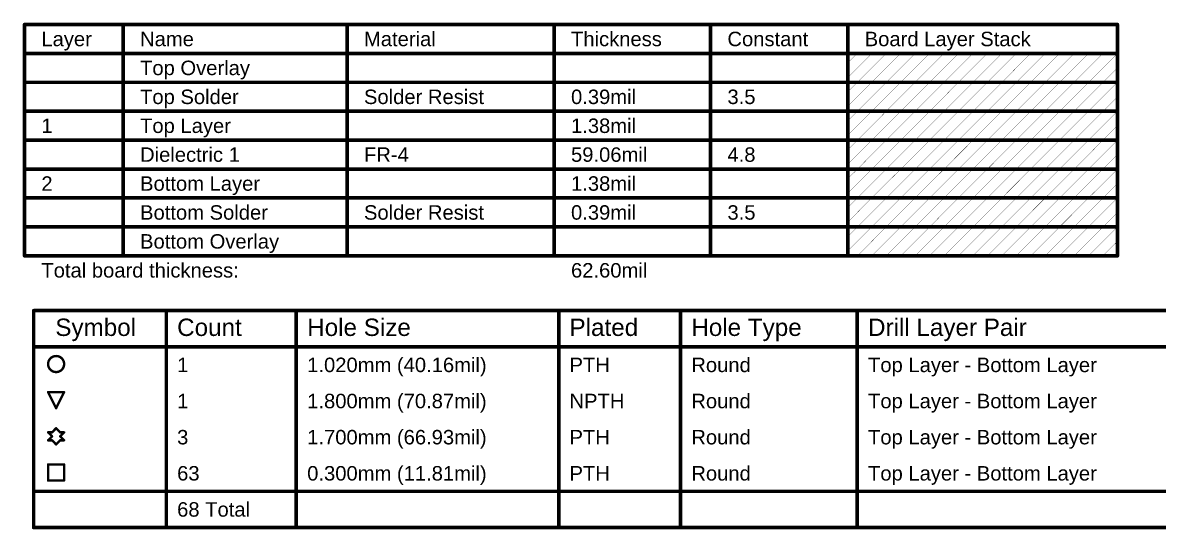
# Model space of a CAD drawing. Header units: inches. Extents: x 0 to 412, y -3 to 50.
# Drawn here: x 88.1 to 207.8, y -3.5 to 49.9 of the extents above; entities that cross this region are included whole.
import ezdxf

# ---------------------------------------------------------------- set-up
doc = ezdxf.new("R2010")
doc.units = ezdxf.units.IN
doc.layers.add('Drill Drawing', color=1, linetype='Continuous')
doc.layers.add('Fabrication_Layer', color=56, linetype='Continuous')
doc.styles.add('Arial', font='', dxfattribs={"height": 0.2})
doc.styles.get('Arial').set_extended_font_data('Arial')

msp = doc.modelspace()

# ---------------------------------------------------------------- linework, layer by layer
at = {"layer": 'Drill Drawing'}
for points, const_width in [([(89.22, 19.57), (411.66, 19.57)], 0.381), ([(89.22, -3.29), (89.22, 19.57)], 0.381), ([(103.21, -3.29), (103.21, 19.57)], 0.381), ([(116.92, -3.29), (116.92, 19.57)], 0.381), ([(144.6, -3.29), (144.6, 19.57)], 0.381), ([(157.45, -3.29), (157.45, 19.57)], 0.381), ([(176.09, -3.29), (176.09, 19.57)], 0.381), ([(89.22, 15.76), (411.66, 15.76)], 0.381), ([(90.74, 10.98), (92.43, 10.98)], 0.254), ([(90.74, 10.98), (91.58, 9.28)], 0.254), ([(91.58, 9.28), (92.43, 10.98)], 0.254), ([(91.16, 6.74), (91.58, 7.17)], 0.254), ([(91.58, 7.17), (92.01, 6.74)], 0.254), ([(90.74, 6.74), (91.16, 6.32)], 0.254), ([(90.74, 6.74), (91.16, 6.74)], 0.254), ([(90.74, 5.9), (91.16, 6.32)], 0.254), ([(90.74, 5.9), (91.16, 5.9)], 0.254), ([(91.16, 5.9), (91.58, 5.47)], 0.254), ([(91.58, 5.47), (92.01, 5.9)], 0.254), ([(92.01, 6.74), (92.43, 6.74)], 0.254), ([(92.01, 6.32), (92.43, 6.74)], 0.254), ([(92.01, 6.32), (92.43, 5.9)], 0.254), ([(92.01, 5.9), (92.43, 5.9)], 0.254), ([(90.74, 3.36), (92.43, 3.36)], 0.254), ([(90.74, 1.66), (90.74, 3.36)], 0.254), ([(92.43, 1.66), (92.43, 3.36)], 0.254), ([(90.74, 1.66), (92.43, 1.66)], 0.254), ([(89.22, 0.52), (411.66, 0.52)], 0.381), ([(89.22, -3.29), (411.66, -3.29)], 0.381)]:
    msp.add_lwpolyline(points, dxfattribs=dict(at, const_width=const_width))
for points, const_width in [([(89.12, 19.57, 1), (89.31, 19.57, 1)], 0.191), ([(89.12, 19.57, 1), (89.31, 19.57, 1)], 0.191), ([(103.11, 19.57, 1), (103.3, 19.57, 1)], 0.191), ([(116.83, 19.57, 1), (117.02, 19.57, 1)], 0.191), ([(144.5, 19.57, 1), (144.7, 19.57, 1)], 0.191), ([(157.35, 19.57, 1), (157.54, 19.57, 1)], 0.191), ([(175.99, 19.57, 1), (176.18, 19.57, 1)], 0.191), ([(89.12, 15.76, 1), (89.31, 15.76, 1)], 0.191), ([(92.43, 13.94, 1), (90.74, 13.94, 1)], 0.254), ([(90.67, 13.94, 1), (90.8, 13.94, 1)], 0.127), ([(92.37, 13.94, 1), (92.49, 13.94, 1)], 0.127), ([(90.67, 10.98, 1), (90.8, 10.98, 1)], 0.127), ([(90.67, 10.98, 1), (90.8, 10.98, 1)], 0.127), ([(92.37, 10.98, 1), (92.49, 10.98, 1)], 0.127), ([(92.37, 10.98, 1), (92.49, 10.98, 1)], 0.127), ([(91.52, 9.28, 1), (91.65, 9.28, 1)], 0.127), ([(91.52, 9.28, 1), (91.65, 9.28, 1)], 0.127), ([(91.52, 7.17, 1), (91.65, 7.17, 1)], 0.127), ([(91.52, 7.17, 1), (91.65, 7.17, 1)], 0.127), ([(90.67, 6.74, 1), (90.8, 6.74, 1)], 0.127), ([(90.67, 6.74, 1), (90.8, 6.74, 1)], 0.127), ([(90.67, 5.9, 1), (90.8, 5.9, 1)], 0.127), ([(90.67, 5.9, 1), (90.8, 5.9, 1)], 0.127), ([(91.1, 6.74, 1), (91.22, 6.74, 1)], 0.127), ([(91.1, 6.74, 1), (91.22, 6.74, 1)], 0.127), ([(91.1, 6.32, 1), (91.22, 6.32, 1)], 0.127), ([(91.1, 6.32, 1), (91.22, 6.32, 1)], 0.127), ([(91.1, 5.9, 1), (91.22, 5.9, 1)], 0.127), ([(91.1, 5.9, 1), (91.22, 5.9, 1)], 0.127), ([(91.94, 6.74, 1), (92.07, 6.74, 1)], 0.127), ([(91.94, 6.74, 1), (92.07, 6.74, 1)], 0.127), ([(91.94, 6.32, 1), (92.07, 6.32, 1)], 0.127), ([(91.94, 6.32, 1), (92.07, 6.32, 1)], 0.127), ([(91.94, 5.9, 1), (92.07, 5.9, 1)], 0.127), ([(91.94, 5.9, 1), (92.07, 5.9, 1)], 0.127), ([(92.37, 6.74, 1), (92.49, 6.74, 1)], 0.127), ([(92.37, 6.74, 1), (92.49, 6.74, 1)], 0.127), ([(92.37, 5.9, 1), (92.49, 5.9, 1)], 0.127), ([(92.37, 5.9, 1), (92.49, 5.9, 1)], 0.127), ([(91.52, 5.47, 1), (91.65, 5.47, 1)], 0.127), ([(91.52, 5.47, 1), (91.65, 5.47, 1)], 0.127), ([(90.67, 3.36, 1), (90.8, 3.36, 1)], 0.127), ([(90.67, 3.36, 1), (90.8, 3.36, 1)], 0.127), ([(92.37, 3.36, 1), (92.49, 3.36, 1)], 0.127), ([(92.37, 3.36, 1), (92.49, 3.36, 1)], 0.127), ([(90.67, 1.66, 1), (90.8, 1.66, 1)], 0.127), ([(90.67, 1.66, 1), (90.8, 1.66, 1)], 0.127), ([(92.37, 1.66, 1), (92.49, 1.66, 1)], 0.127), ([(92.37, 1.66, 1), (92.49, 1.66, 1)], 0.127), ([(89.12, 0.52, 1), (89.31, 0.52, 1)], 0.191), ([(89.12, -3.29, 1), (89.31, -3.29, 1)], 0.191), ([(89.12, -3.29, 1), (89.31, -3.29, 1)], 0.191), ([(103.11, -3.29, 1), (103.3, -3.29, 1)], 0.191), ([(116.83, -3.29, 1), (117.02, -3.29, 1)], 0.191), ([(144.5, -3.29, 1), (144.7, -3.29, 1)], 0.191), ([(157.35, -3.29, 1), (157.54, -3.29, 1)], 0.191), ([(175.99, -3.29, 1), (176.18, -3.29, 1)], 0.191)]:
    msp.add_lwpolyline(points, format="xyb", close=True, dxfattribs=dict(at, const_width=const_width))
at = {"layer": 'Fabrication_Layer'}
for points, const_width in [([(88.25, 49.73), (203.54, 49.73)], 0.381), ([(88.25, 25.35), (88.25, 49.73)], 0.381), ([(98.66, 25.35), (98.66, 49.73)], 0.381), ([(122.28, 25.35), (122.28, 49.73)], 0.381), ([(144.12, 25.35), (144.12, 49.73)], 0.381), ([(160.62, 25.35), (160.62, 49.73)], 0.381), ([(175.1, 25.35), (175.1, 49.73)], 0.381), ([(203.54, 25.35), (203.54, 49.73)], 0.381), ([(88.25, 46.69), (203.54, 46.69)], 0.381), ([(175.1, 44.15), (177.63, 46.69)], 0.0254), ([(175.1, 45.68), (176.11, 46.69)], 0.0254), ([(176.11, 43.64), (179.15, 46.69)], 0.0254), ([(177.63, 43.64), (180.68, 46.69)], 0.0254), ([(179.15, 43.64), (182.2, 46.69)], 0.0254), ([(180.68, 43.64), (183.73, 46.69)], 0.0254), ([(182.2, 43.64), (185.25, 46.69)], 0.0254), ([(183.73, 43.64), (186.77, 46.69)], 0.0254), ([(185.25, 43.64), (188.3, 46.69)], 0.0254), ([(186.77, 43.64), (189.82, 46.69)], 0.0254), ([(188.3, 43.64), (191.35, 46.69)], 0.0254), ([(189.82, 43.64), (192.87, 46.69)], 0.0254), ([(191.35, 43.64), (194.39, 46.69)], 0.0254), ([(192.87, 43.64), (195.92, 46.69)], 0.0254), ([(194.39, 43.64), (197.44, 46.69)], 0.0254), ([(195.92, 43.64), (198.97, 46.69)], 0.0254), ([(197.44, 43.64), (200.49, 46.69)], 0.0254), ([(198.97, 43.64), (202.01, 46.69)], 0.0254), ([(200.49, 43.64), (203.54, 46.69)], 0.0254), ([(202.01, 43.64), (203.54, 45.16)], 0.0254), ([(88.25, 43.64), (98.66, 43.64)], 0.381), ([(98.66, 43.64), (122.28, 43.64)], 0.381), ([(122.28, 43.64), (144.12, 43.64)], 0.381), ([(144.12, 43.64), (160.62, 43.64)], 0.381), ([(160.62, 43.64), (175.1, 43.64)], 0.381), ([(175.1, 43.64), (203.54, 43.64)], 0.381), ([(175.1, 41.11), (177.63, 43.64)], 0.0254), ([(175.1, 42.63), (176.11, 43.64)], 0.0254), ([(176.11, 40.59), (179.15, 43.64)], 0.0254), ([(177.63, 40.59), (180.68, 43.64)], 0.0254), ([(179.15, 40.59), (182.2, 43.64)], 0.0254), ([(180.68, 40.59), (183.73, 43.64)], 0.0254), ([(182.2, 40.59), (185.25, 43.64)], 0.0254), ([(183.73, 40.59), (186.77, 43.64)], 0.0254), ([(185.25, 40.59), (188.3, 43.64)], 0.0254), ([(186.77, 40.59), (189.82, 43.64)], 0.0254), ([(188.3, 40.59), (191.35, 43.64)], 0.0254), ([(189.82, 40.59), (192.87, 43.64)], 0.0254), ([(191.35, 40.59), (194.39, 43.64)], 0.0254), ([(192.87, 40.59), (195.92, 43.64)], 0.0254), ([(194.39, 40.59), (197.44, 43.64)], 0.0254), ([(195.92, 40.59), (198.97, 43.64)], 0.0254), ([(197.44, 40.59), (200.49, 43.64)], 0.0254), ([(198.97, 40.59), (202.01, 43.64)], 0.0254), ([(200.49, 40.59), (203.54, 43.64)], 0.0254), ([(202.01, 40.59), (203.54, 42.11)], 0.0254), ([(88.25, 40.59), (98.66, 40.59)], 0.381), ([(98.66, 40.59), (122.28, 40.59)], 0.381), ([(122.28, 40.59), (144.12, 40.59)], 0.381), ([(144.12, 40.59), (160.62, 40.59)], 0.381), ([(160.62, 40.59), (175.1, 40.59)], 0.381), ([(175.1, 40.59), (203.54, 40.59)], 0.381), ([(175.1, 38.06), (177.63, 40.59)], 0.0254), ([(175.1, 39.58), (176.11, 40.59)], 0.0254), ([(176.11, 37.54), (179.15, 40.59)], 0.0254), ([(177.63, 37.54), (180.68, 40.59)], 0.0254), ([(179.15, 37.54), (182.2, 40.59)], 0.0254), ([(180.68, 37.54), (183.73, 40.59)], 0.0254), ([(182.2, 37.54), (185.25, 40.59)], 0.0254), ([(183.73, 37.54), (186.77, 40.59)], 0.0254), ([(185.25, 37.54), (188.3, 40.59)], 0.0254), ([(186.77, 37.54), (189.82, 40.59)], 0.0254), ([(188.3, 37.54), (191.35, 40.59)], 0.0254), ([(189.82, 37.54), (192.87, 40.59)], 0.0254), ([(191.35, 37.54), (194.39, 40.59)], 0.0254), ([(192.87, 37.54), (195.92, 40.59)], 0.0254), ([(194.39, 37.54), (197.44, 40.59)], 0.0254), ([(195.92, 37.54), (198.97, 40.59)], 0.0254), ([(197.44, 37.54), (200.49, 40.59)], 0.0254), ([(198.97, 37.54), (202.01, 40.59)], 0.0254), ([(200.49, 37.54), (203.54, 40.59)], 0.0254), ([(202.01, 37.54), (203.54, 39.07)], 0.0254), ([(88.25, 37.54), (98.66, 37.54)], 0.381), ([(98.66, 37.54), (122.28, 37.54)], 0.381), ([(122.28, 37.54), (144.12, 37.54)], 0.381), ([(144.12, 37.54), (160.62, 37.54)], 0.381), ([(160.62, 37.54), (175.1, 37.54)], 0.381), ([(175.1, 37.54), (203.54, 37.54)], 0.381), ([(175.1, 35.01), (177.63, 37.54)], 0.0254), ([(175.1, 36.53), (176.11, 37.54)], 0.0254), ([(176.11, 34.49), (179.15, 37.54)], 0.0254), ([(177.63, 34.49), (180.68, 37.54)], 0.0254), ([(179.15, 34.49), (182.2, 37.54)], 0.0254), ([(180.68, 34.49), (183.73, 37.54)], 0.0254), ([(182.2, 34.49), (185.25, 37.54)], 0.0254), ([(183.73, 34.49), (186.77, 37.54)], 0.0254), ([(185.25, 34.49), (188.3, 37.54)], 0.0254), ([(186.77, 34.49), (189.82, 37.54)], 0.0254), ([(188.3, 34.49), (191.35, 37.54)], 0.0254), ([(189.82, 34.49), (192.87, 37.54)], 0.0254), ([(191.35, 34.49), (194.39, 37.54)], 0.0254), ([(192.87, 34.49), (195.92, 37.54)], 0.0254), ([(194.39, 34.49), (197.44, 37.54)], 0.0254), ([(195.92, 34.49), (198.97, 37.54)], 0.0254), ([(197.44, 34.49), (200.49, 37.54)], 0.0254), ([(198.97, 34.49), (202.01, 37.54)], 0.0254), ([(200.49, 34.49), (203.54, 37.54)], 0.0254), ([(202.01, 34.49), (203.54, 36.02)], 0.0254), ([(88.25, 34.49), (98.66, 34.49)], 0.381), ([(98.66, 34.49), (122.28, 34.49)], 0.381), ([(122.28, 34.49), (144.12, 34.49)], 0.381), ([(144.12, 34.49), (160.62, 34.49)], 0.381), ([(160.62, 34.49), (175.1, 34.49)], 0.381), ([(175.1, 34.49), (203.54, 34.49)], 0.381), ([(175.1, 31.96), (177.63, 34.49)], 0.0254), ([(175.1, 33.49), (176.11, 34.49)], 0.0254), ([(176.11, 31.45), (179.15, 34.49)], 0.0254), ([(177.63, 31.45), (180.68, 34.49)], 0.0254), ([(179.15, 31.45), (182.2, 34.49)], 0.0254), ([(180.68, 31.45), (183.73, 34.49)], 0.0254), ([(182.2, 31.45), (185.25, 34.49)], 0.0254), ([(183.73, 31.45), (186.77, 34.49)], 0.0254), ([(185.25, 31.45), (188.3, 34.49)], 0.0254), ([(186.77, 31.45), (189.82, 34.49)], 0.0254), ([(188.3, 31.45), (191.35, 34.49)], 0.0254), ([(189.82, 31.45), (192.87, 34.49)], 0.0254), ([(191.35, 31.45), (194.39, 34.49)], 0.0254), ([(192.87, 31.45), (195.92, 34.49)], 0.0254), ([(194.39, 31.45), (197.44, 34.49)], 0.0254), ([(195.92, 31.45), (198.97, 34.49)], 0.0254), ([(197.44, 31.45), (200.49, 34.49)], 0.0254), ([(198.97, 31.45), (202.01, 34.49)], 0.0254), ([(200.49, 31.45), (203.54, 34.49)], 0.0254), ([(202.01, 31.45), (203.54, 32.97)], 0.0254), ([(88.25, 31.45), (98.66, 31.45)], 0.381), ([(98.66, 31.45), (122.28, 31.45)], 0.381), ([(122.28, 31.45), (144.12, 31.45)], 0.381), ([(144.12, 31.45), (160.62, 31.45)], 0.381), ([(160.62, 31.45), (175.1, 31.45)], 0.381), ([(175.1, 31.45), (203.54, 31.45)], 0.381), ([(175.1, 28.91), (177.63, 31.45)], 0.0254), ([(175.1, 30.44), (176.11, 31.45)], 0.0254), ([(176.11, 28.4), (179.15, 31.45)], 0.0254), ([(177.63, 28.4), (180.68, 31.45)], 0.0254), ([(179.15, 28.4), (182.2, 31.45)], 0.0254), ([(180.68, 28.4), (183.73, 31.45)], 0.0254), ([(182.2, 28.4), (185.25, 31.45)], 0.0254), ([(183.73, 28.4), (186.77, 31.45)], 0.0254), ([(185.25, 28.4), (188.3, 31.45)], 0.0254), ([(186.77, 28.4), (189.82, 31.45)], 0.0254), ([(188.3, 28.4), (191.35, 31.45)], 0.0254), ([(189.82, 28.4), (192.87, 31.45)], 0.0254), ([(191.35, 28.4), (194.39, 31.45)], 0.0254), ([(192.87, 28.4), (195.92, 31.45)], 0.0254), ([(194.39, 28.4), (197.44, 31.45)], 0.0254), ([(195.92, 28.4), (198.97, 31.45)], 0.0254), ([(197.44, 28.4), (200.49, 31.45)], 0.0254), ([(198.97, 28.4), (202.01, 31.45)], 0.0254), ([(200.49, 28.4), (203.54, 31.45)], 0.0254), ([(202.01, 28.4), (203.54, 29.92)], 0.0254), ([(88.25, 28.4), (98.66, 28.4)], 0.381), ([(98.66, 28.4), (122.28, 28.4)], 0.381), ([(122.28, 28.4), (144.12, 28.4)], 0.381), ([(144.12, 28.4), (160.62, 28.4)], 0.381), ([(160.62, 28.4), (175.1, 28.4)], 0.381), ([(175.1, 28.4), (203.54, 28.4)], 0.381), ([(175.1, 25.87), (177.63, 28.4)], 0.0254), ([(175.1, 27.39), (176.11, 28.4)], 0.0254), ([(176.11, 25.35), (179.15, 28.4)], 0.0254), ([(177.63, 25.35), (180.68, 28.4)], 0.0254), ([(179.15, 25.35), (182.2, 28.4)], 0.0254), ([(180.68, 25.35), (183.73, 28.4)], 0.0254), ([(182.2, 25.35), (185.25, 28.4)], 0.0254), ([(183.73, 25.35), (186.77, 28.4)], 0.0254), ([(185.25, 25.35), (188.3, 28.4)], 0.0254), ([(186.77, 25.35), (189.82, 28.4)], 0.0254), ([(188.3, 25.35), (191.35, 28.4)], 0.0254), ([(189.82, 25.35), (192.87, 28.4)], 0.0254), ([(191.35, 25.35), (194.39, 28.4)], 0.0254), ([(192.87, 25.35), (195.92, 28.4)], 0.0254), ([(194.39, 25.35), (197.44, 28.4)], 0.0254), ([(195.92, 25.35), (198.97, 28.4)], 0.0254), ([(197.44, 25.35), (200.49, 28.4)], 0.0254), ([(198.97, 25.35), (202.01, 28.4)], 0.0254), ([(200.49, 25.35), (203.54, 28.4)], 0.0254), ([(202.01, 25.35), (203.54, 26.87)], 0.0254), ([(88.25, 25.35), (98.66, 25.35)], 0.381), ([(98.66, 25.35), (122.28, 25.35)], 0.381), ([(122.28, 25.35), (144.12, 25.35)], 0.381), ([(144.12, 25.35), (160.62, 25.35)], 0.381), ([(160.62, 25.35), (175.1, 25.35)], 0.381), ([(175.1, 25.35), (203.54, 25.35)], 0.381)]:
    msp.add_lwpolyline(points, dxfattribs=dict(at, const_width=const_width))
for points, const_width in [([(88.16, 49.73, 1), (88.35, 49.73, 1)], 0.191), ([(88.16, 49.73, 1), (88.35, 49.73, 1)], 0.191), ([(98.57, 49.73, 1), (98.76, 49.73, 1)], 0.191), ([(122.18, 49.73, 1), (122.37, 49.73, 1)], 0.191), ([(144.02, 49.73, 1), (144.21, 49.73, 1)], 0.191), ([(160.53, 49.73, 1), (160.72, 49.73, 1)], 0.191), ([(175, 49.73, 1), (175.19, 49.73, 1)], 0.191), ([(203.44, 49.73, 1), (203.63, 49.73, 1)], 0.191), ([(203.44, 49.73, 1), (203.63, 49.73, 1)], 0.191), ([(88.16, 46.69, 1), (88.35, 46.69, 1)], 0.191), ([(203.44, 46.69, 1), (203.63, 46.69, 1)], 0.191), ([(175.09, 45.68, 1), (175.1, 45.68, 1)], 0.0127), ([(176.1, 46.69, 1), (176.11, 46.69, 1)], 0.0127), ([(177.62, 46.69, 1), (177.64, 46.69, 1)], 0.0127), ([(179.15, 46.69, 1), (179.16, 46.69, 1)], 0.0127), ([(180.67, 46.69, 1), (180.68, 46.69, 1)], 0.0127), ([(182.2, 46.69, 1), (182.21, 46.69, 1)], 0.0127), ([(183.72, 46.69, 1), (183.73, 46.69, 1)], 0.0127), ([(185.24, 46.69, 1), (185.26, 46.69, 1)], 0.0127), ([(186.77, 46.69, 1), (186.78, 46.69, 1)], 0.0127), ([(188.29, 46.69, 1), (188.3, 46.69, 1)], 0.0127), ([(189.82, 46.69, 1), (189.83, 46.69, 1)], 0.0127), ([(191.34, 46.69, 1), (191.35, 46.69, 1)], 0.0127), ([(192.86, 46.69, 1), (192.88, 46.69, 1)], 0.0127), ([(194.39, 46.69, 1), (194.4, 46.69, 1)], 0.0127), ([(195.91, 46.69, 1), (195.92, 46.69, 1)], 0.0127), ([(197.44, 46.69, 1), (197.45, 46.69, 1)], 0.0127), ([(198.96, 46.69, 1), (198.97, 46.69, 1)], 0.0127), ([(200.48, 46.69, 1), (200.5, 46.69, 1)], 0.0127), ([(202.01, 46.69, 1), (202.02, 46.69, 1)], 0.0127), ([(203.53, 46.69, 1), (203.54, 46.69, 1)], 0.0127), ([(203.53, 45.16, 1), (203.54, 45.16, 1)], 0.0127), ([(88.16, 43.64, 1), (88.35, 43.64, 1)], 0.191), ([(98.57, 43.64, 1), (98.76, 43.64, 1)], 0.191), ([(98.57, 43.64, 1), (98.76, 43.64, 1)], 0.191), ([(122.18, 43.64, 1), (122.37, 43.64, 1)], 0.191), ([(122.18, 43.64, 1), (122.37, 43.64, 1)], 0.191), ([(144.02, 43.64, 1), (144.21, 43.64, 1)], 0.191), ([(144.02, 43.64, 1), (144.21, 43.64, 1)], 0.191), ([(160.53, 43.64, 1), (160.72, 43.64, 1)], 0.191), ([(160.53, 43.64, 1), (160.72, 43.64, 1)], 0.191), ([(175, 43.64, 1), (175.19, 43.64, 1)], 0.191), ([(175, 43.64, 1), (175.19, 43.64, 1)], 0.191), ([(175.09, 44.15, 1), (175.1, 44.15, 1)], 0.0127), ([(176.1, 43.64, 1), (176.11, 43.64, 1)], 0.0127), ([(176.1, 43.64, 1), (176.11, 43.64, 1)], 0.0127), ([(177.62, 43.64, 1), (177.64, 43.64, 1)], 0.0127), ([(177.62, 43.64, 1), (177.64, 43.64, 1)], 0.0127), ([(179.15, 43.64, 1), (179.16, 43.64, 1)], 0.0127), ([(179.15, 43.64, 1), (179.16, 43.64, 1)], 0.0127), ([(180.67, 43.64, 1), (180.68, 43.64, 1)], 0.0127), ([(180.67, 43.64, 1), (180.68, 43.64, 1)], 0.0127), ([(182.2, 43.64, 1), (182.21, 43.64, 1)], 0.0127), ([(182.2, 43.64, 1), (182.21, 43.64, 1)], 0.0127), ([(183.72, 43.64, 1), (183.73, 43.64, 1)], 0.0127), ([(183.72, 43.64, 1), (183.73, 43.64, 1)], 0.0127), ([(185.24, 43.64, 1), (185.26, 43.64, 1)], 0.0127), ([(185.24, 43.64, 1), (185.26, 43.64, 1)], 0.0127), ([(186.77, 43.64, 1), (186.78, 43.64, 1)], 0.0127), ([(186.77, 43.64, 1), (186.78, 43.64, 1)], 0.0127), ([(188.29, 43.64, 1), (188.3, 43.64, 1)], 0.0127), ([(188.29, 43.64, 1), (188.3, 43.64, 1)], 0.0127), ([(189.82, 43.64, 1), (189.83, 43.64, 1)], 0.0127), ([(189.82, 43.64, 1), (189.83, 43.64, 1)], 0.0127), ([(191.34, 43.64, 1), (191.35, 43.64, 1)], 0.0127), ([(191.34, 43.64, 1), (191.35, 43.64, 1)], 0.0127), ([(192.86, 43.64, 1), (192.88, 43.64, 1)], 0.0127), ([(192.86, 43.64, 1), (192.88, 43.64, 1)], 0.0127), ([(194.39, 43.64, 1), (194.4, 43.64, 1)], 0.0127), ([(194.39, 43.64, 1), (194.4, 43.64, 1)], 0.0127), ([(195.91, 43.64, 1), (195.92, 43.64, 1)], 0.0127), ([(195.91, 43.64, 1), (195.92, 43.64, 1)], 0.0127), ([(197.44, 43.64, 1), (197.45, 43.64, 1)], 0.0127), ([(197.44, 43.64, 1), (197.45, 43.64, 1)], 0.0127), ([(198.96, 43.64, 1), (198.97, 43.64, 1)], 0.0127), ([(198.96, 43.64, 1), (198.97, 43.64, 1)], 0.0127), ([(200.48, 43.64, 1), (200.5, 43.64, 1)], 0.0127), ([(200.48, 43.64, 1), (200.5, 43.64, 1)], 0.0127), ([(202.01, 43.64, 1), (202.02, 43.64, 1)], 0.0127), ([(202.01, 43.64, 1), (202.02, 43.64, 1)], 0.0127), ([(203.44, 43.64, 1), (203.63, 43.64, 1)], 0.191), ([(203.53, 43.64, 1), (203.54, 43.64, 1)], 0.0127), ([(175.09, 42.63, 1), (175.1, 42.63, 1)], 0.0127), ([(203.53, 42.11, 1), (203.54, 42.11, 1)], 0.0127), ([(88.16, 40.59, 1), (88.35, 40.59, 1)], 0.191), ([(98.57, 40.59, 1), (98.76, 40.59, 1)], 0.191), ([(98.57, 40.59, 1), (98.76, 40.59, 1)], 0.191), ([(122.18, 40.59, 1), (122.37, 40.59, 1)], 0.191), ([(122.18, 40.59, 1), (122.37, 40.59, 1)], 0.191), ([(144.02, 40.59, 1), (144.21, 40.59, 1)], 0.191), ([(144.02, 40.59, 1), (144.21, 40.59, 1)], 0.191), ([(160.53, 40.59, 1), (160.72, 40.59, 1)], 0.191), ([(160.53, 40.59, 1), (160.72, 40.59, 1)], 0.191), ([(175, 40.59, 1), (175.19, 40.59, 1)], 0.191), ([(175, 40.59, 1), (175.19, 40.59, 1)], 0.191), ([(175.09, 41.11, 1), (175.1, 41.11, 1)], 0.0127), ([(203.44, 40.59, 1), (203.63, 40.59, 1)], 0.191), ([(175.09, 39.58, 1), (175.1, 39.58, 1)], 0.0127), ([(176.1, 40.59, 1), (176.11, 40.59, 1)], 0.0127), ([(176.1, 40.59, 1), (176.11, 40.59, 1)], 0.0127), ([(177.62, 40.59, 1), (177.64, 40.59, 1)], 0.0127), ([(177.62, 40.59, 1), (177.64, 40.59, 1)], 0.0127), ([(179.15, 40.59, 1), (179.16, 40.59, 1)], 0.0127), ([(179.15, 40.59, 1), (179.16, 40.59, 1)], 0.0127), ([(180.67, 40.59, 1), (180.68, 40.59, 1)], 0.0127), ([(180.67, 40.59, 1), (180.68, 40.59, 1)], 0.0127), ([(182.2, 40.59, 1), (182.21, 40.59, 1)], 0.0127), ([(182.2, 40.59, 1), (182.21, 40.59, 1)], 0.0127), ([(183.72, 40.59, 1), (183.73, 40.59, 1)], 0.0127), ([(183.72, 40.59, 1), (183.73, 40.59, 1)], 0.0127), ([(185.24, 40.59, 1), (185.26, 40.59, 1)], 0.0127), ([(185.24, 40.59, 1), (185.26, 40.59, 1)], 0.0127), ([(186.77, 40.59, 1), (186.78, 40.59, 1)], 0.0127), ([(186.77, 40.59, 1), (186.78, 40.59, 1)], 0.0127), ([(188.29, 40.59, 1), (188.3, 40.59, 1)], 0.0127), ([(188.29, 40.59, 1), (188.3, 40.59, 1)], 0.0127), ([(189.82, 40.59, 1), (189.83, 40.59, 1)], 0.0127), ([(189.82, 40.59, 1), (189.83, 40.59, 1)], 0.0127), ([(191.34, 40.59, 1), (191.35, 40.59, 1)], 0.0127), ([(191.34, 40.59, 1), (191.35, 40.59, 1)], 0.0127), ([(192.86, 40.59, 1), (192.88, 40.59, 1)], 0.0127), ([(192.86, 40.59, 1), (192.88, 40.59, 1)], 0.0127), ([(194.39, 40.59, 1), (194.4, 40.59, 1)], 0.0127), ([(194.39, 40.59, 1), (194.4, 40.59, 1)], 0.0127), ([(195.91, 40.59, 1), (195.92, 40.59, 1)], 0.0127), ([(195.91, 40.59, 1), (195.92, 40.59, 1)], 0.0127), ([(197.44, 40.59, 1), (197.45, 40.59, 1)], 0.0127), ([(197.44, 40.59, 1), (197.45, 40.59, 1)], 0.0127), ([(198.96, 40.59, 1), (198.97, 40.59, 1)], 0.0127), ([(198.96, 40.59, 1), (198.97, 40.59, 1)], 0.0127), ([(200.48, 40.59, 1), (200.5, 40.59, 1)], 0.0127), ([(200.48, 40.59, 1), (200.5, 40.59, 1)], 0.0127), ([(202.01, 40.59, 1), (202.02, 40.59, 1)], 0.0127), ([(202.01, 40.59, 1), (202.02, 40.59, 1)], 0.0127), ([(203.53, 40.59, 1), (203.54, 40.59, 1)], 0.0127), ([(203.53, 39.07, 1), (203.54, 39.07, 1)], 0.0127), ([(88.16, 37.54, 1), (88.35, 37.54, 1)], 0.191), ([(98.57, 37.54, 1), (98.76, 37.54, 1)], 0.191), ([(98.57, 37.54, 1), (98.76, 37.54, 1)], 0.191), ([(122.18, 37.54, 1), (122.37, 37.54, 1)], 0.191), ([(122.18, 37.54, 1), (122.37, 37.54, 1)], 0.191), ([(144.02, 37.54, 1), (144.21, 37.54, 1)], 0.191), ([(144.02, 37.54, 1), (144.21, 37.54, 1)], 0.191), ([(160.53, 37.54, 1), (160.72, 37.54, 1)], 0.191), ([(160.53, 37.54, 1), (160.72, 37.54, 1)], 0.191), ([(175, 37.54, 1), (175.19, 37.54, 1)], 0.191), ([(175, 37.54, 1), (175.19, 37.54, 1)], 0.191), ([(175.09, 38.06, 1), (175.1, 38.06, 1)], 0.0127), ([(176.1, 37.54, 1), (176.11, 37.54, 1)], 0.0127), ([(176.1, 37.54, 1), (176.11, 37.54, 1)], 0.0127), ([(177.62, 37.54, 1), (177.64, 37.54, 1)], 0.0127), ([(177.62, 37.54, 1), (177.64, 37.54, 1)], 0.0127), ([(179.15, 37.54, 1), (179.16, 37.54, 1)], 0.0127), ([(179.15, 37.54, 1), (179.16, 37.54, 1)], 0.0127), ([(180.67, 37.54, 1), (180.68, 37.54, 1)], 0.0127), ([(180.67, 37.54, 1), (180.68, 37.54, 1)], 0.0127), ([(182.2, 37.54, 1), (182.21, 37.54, 1)], 0.0127), ([(182.2, 37.54, 1), (182.21, 37.54, 1)], 0.0127), ([(183.72, 37.54, 1), (183.73, 37.54, 1)], 0.0127), ([(183.72, 37.54, 1), (183.73, 37.54, 1)], 0.0127), ([(185.24, 37.54, 1), (185.26, 37.54, 1)], 0.0127), ([(185.24, 37.54, 1), (185.26, 37.54, 1)], 0.0127), ([(186.77, 37.54, 1), (186.78, 37.54, 1)], 0.0127), ([(186.77, 37.54, 1), (186.78, 37.54, 1)], 0.0127), ([(188.29, 37.54, 1), (188.3, 37.54, 1)], 0.0127), ([(188.29, 37.54, 1), (188.3, 37.54, 1)], 0.0127), ([(189.82, 37.54, 1), (189.83, 37.54, 1)], 0.0127), ([(189.82, 37.54, 1), (189.83, 37.54, 1)], 0.0127), ([(191.34, 37.54, 1), (191.35, 37.54, 1)], 0.0127), ([(191.34, 37.54, 1), (191.35, 37.54, 1)], 0.0127), ([(192.86, 37.54, 1), (192.88, 37.54, 1)], 0.0127), ([(192.86, 37.54, 1), (192.88, 37.54, 1)], 0.0127), ([(194.39, 37.54, 1), (194.4, 37.54, 1)], 0.0127), ([(194.39, 37.54, 1), (194.4, 37.54, 1)], 0.0127), ([(195.91, 37.54, 1), (195.92, 37.54, 1)], 0.0127), ([(195.91, 37.54, 1), (195.92, 37.54, 1)], 0.0127), ([(197.44, 37.54, 1), (197.45, 37.54, 1)], 0.0127), ([(197.44, 37.54, 1), (197.45, 37.54, 1)], 0.0127), ([(198.96, 37.54, 1), (198.97, 37.54, 1)], 0.0127), ([(198.96, 37.54, 1), (198.97, 37.54, 1)], 0.0127), ([(200.48, 37.54, 1), (200.5, 37.54, 1)], 0.0127), ([(200.48, 37.54, 1), (200.5, 37.54, 1)], 0.0127), ([(202.01, 37.54, 1), (202.02, 37.54, 1)], 0.0127), ([(202.01, 37.54, 1), (202.02, 37.54, 1)], 0.0127), ([(203.44, 37.54, 1), (203.63, 37.54, 1)], 0.191), ([(203.53, 37.54, 1), (203.54, 37.54, 1)], 0.0127), ([(175.09, 36.53, 1), (175.1, 36.53, 1)], 0.0127), ([(203.53, 36.02, 1), (203.54, 36.02, 1)], 0.0127), ([(175.09, 35.01, 1), (175.1, 35.01, 1)], 0.0127), ([(88.16, 34.49, 1), (88.35, 34.49, 1)], 0.191), ([(98.57, 34.49, 1), (98.76, 34.49, 1)], 0.191), ([(98.57, 34.49, 1), (98.76, 34.49, 1)], 0.191), ([(122.18, 34.49, 1), (122.37, 34.49, 1)], 0.191), ([(122.18, 34.49, 1), (122.37, 34.49, 1)], 0.191), ([(144.02, 34.49, 1), (144.21, 34.49, 1)], 0.191), ([(144.02, 34.49, 1), (144.21, 34.49, 1)], 0.191), ([(160.53, 34.49, 1), (160.72, 34.49, 1)], 0.191), ([(160.53, 34.49, 1), (160.72, 34.49, 1)], 0.191), ([(175, 34.49, 1), (175.19, 34.49, 1)], 0.191), ([(175, 34.49, 1), (175.19, 34.49, 1)], 0.191), ([(176.1, 34.49, 1), (176.11, 34.49, 1)], 0.0127), ([(176.1, 34.49, 1), (176.11, 34.49, 1)], 0.0127), ([(177.62, 34.49, 1), (177.64, 34.49, 1)], 0.0127), ([(177.62, 34.49, 1), (177.64, 34.49, 1)], 0.0127), ([(179.15, 34.49, 1), (179.16, 34.49, 1)], 0.0127), ([(179.15, 34.49, 1), (179.16, 34.49, 1)], 0.0127), ([(180.67, 34.49, 1), (180.68, 34.49, 1)], 0.0127), ([(180.67, 34.49, 1), (180.68, 34.49, 1)], 0.0127), ([(182.2, 34.49, 1), (182.21, 34.49, 1)], 0.0127), ([(182.2, 34.49, 1), (182.21, 34.49, 1)], 0.0127), ([(183.72, 34.49, 1), (183.73, 34.49, 1)], 0.0127), ([(183.72, 34.49, 1), (183.73, 34.49, 1)], 0.0127), ([(185.24, 34.49, 1), (185.26, 34.49, 1)], 0.0127), ([(185.24, 34.49, 1), (185.26, 34.49, 1)], 0.0127), ([(186.77, 34.49, 1), (186.78, 34.49, 1)], 0.0127), ([(186.77, 34.49, 1), (186.78, 34.49, 1)], 0.0127), ([(188.29, 34.49, 1), (188.3, 34.49, 1)], 0.0127), ([(188.29, 34.49, 1), (188.3, 34.49, 1)], 0.0127), ([(189.82, 34.49, 1), (189.83, 34.49, 1)], 0.0127), ([(189.82, 34.49, 1), (189.83, 34.49, 1)], 0.0127), ([(191.34, 34.49, 1), (191.35, 34.49, 1)], 0.0127), ([(191.34, 34.49, 1), (191.35, 34.49, 1)], 0.0127), ([(192.86, 34.49, 1), (192.88, 34.49, 1)], 0.0127), ([(192.86, 34.49, 1), (192.88, 34.49, 1)], 0.0127), ([(194.39, 34.49, 1), (194.4, 34.49, 1)], 0.0127), ([(194.39, 34.49, 1), (194.4, 34.49, 1)], 0.0127), ([(195.91, 34.49, 1), (195.92, 34.49, 1)], 0.0127), ([(195.91, 34.49, 1), (195.92, 34.49, 1)], 0.0127), ([(197.44, 34.49, 1), (197.45, 34.49, 1)], 0.0127), ([(197.44, 34.49, 1), (197.45, 34.49, 1)], 0.0127), ([(198.96, 34.49, 1), (198.97, 34.49, 1)], 0.0127), ([(198.96, 34.49, 1), (198.97, 34.49, 1)], 0.0127), ([(200.48, 34.49, 1), (200.5, 34.49, 1)], 0.0127), ([(200.48, 34.49, 1), (200.5, 34.49, 1)], 0.0127), ([(202.01, 34.49, 1), (202.02, 34.49, 1)], 0.0127), ([(202.01, 34.49, 1), (202.02, 34.49, 1)], 0.0127), ([(203.44, 34.49, 1), (203.63, 34.49, 1)], 0.191), ([(203.53, 34.49, 1), (203.54, 34.49, 1)], 0.0127), ([(175.09, 33.49, 1), (175.1, 33.49, 1)], 0.0127), ([(203.53, 32.97, 1), (203.54, 32.97, 1)], 0.0127), ([(88.16, 31.45, 1), (88.35, 31.45, 1)], 0.191), ([(98.57, 31.45, 1), (98.76, 31.45, 1)], 0.191), ([(98.57, 31.45, 1), (98.76, 31.45, 1)], 0.191), ([(122.18, 31.45, 1), (122.37, 31.45, 1)], 0.191), ([(122.18, 31.45, 1), (122.37, 31.45, 1)], 0.191), ([(144.02, 31.45, 1), (144.21, 31.45, 1)], 0.191), ([(144.02, 31.45, 1), (144.21, 31.45, 1)], 0.191), ([(160.53, 31.45, 1), (160.72, 31.45, 1)], 0.191), ([(160.53, 31.45, 1), (160.72, 31.45, 1)], 0.191), ([(175, 31.45, 1), (175.19, 31.45, 1)], 0.191), ([(175, 31.45, 1), (175.19, 31.45, 1)], 0.191), ([(175.09, 31.96, 1), (175.1, 31.96, 1)], 0.0127), ([(176.1, 31.45, 1), (176.11, 31.45, 1)], 0.0127), ([(176.1, 31.45, 1), (176.11, 31.45, 1)], 0.0127), ([(177.62, 31.45, 1), (177.64, 31.45, 1)], 0.0127), ([(177.62, 31.45, 1), (177.64, 31.45, 1)], 0.0127), ([(179.15, 31.45, 1), (179.16, 31.45, 1)], 0.0127), ([(179.15, 31.45, 1), (179.16, 31.45, 1)], 0.0127), ([(180.67, 31.45, 1), (180.68, 31.45, 1)], 0.0127), ([(180.67, 31.45, 1), (180.68, 31.45, 1)], 0.0127), ([(182.2, 31.45, 1), (182.21, 31.45, 1)], 0.0127), ([(182.2, 31.45, 1), (182.21, 31.45, 1)], 0.0127), ([(183.72, 31.45, 1), (183.73, 31.45, 1)], 0.0127), ([(183.72, 31.45, 1), (183.73, 31.45, 1)], 0.0127), ([(185.24, 31.45, 1), (185.26, 31.45, 1)], 0.0127), ([(185.24, 31.45, 1), (185.26, 31.45, 1)], 0.0127), ([(186.77, 31.45, 1), (186.78, 31.45, 1)], 0.0127), ([(186.77, 31.45, 1), (186.78, 31.45, 1)], 0.0127), ([(188.29, 31.45, 1), (188.3, 31.45, 1)], 0.0127), ([(188.29, 31.45, 1), (188.3, 31.45, 1)], 0.0127), ([(189.82, 31.45, 1), (189.83, 31.45, 1)], 0.0127), ([(189.82, 31.45, 1), (189.83, 31.45, 1)], 0.0127), ([(191.34, 31.45, 1), (191.35, 31.45, 1)], 0.0127), ([(191.34, 31.45, 1), (191.35, 31.45, 1)], 0.0127), ([(192.86, 31.45, 1), (192.88, 31.45, 1)], 0.0127), ([(192.86, 31.45, 1), (192.88, 31.45, 1)], 0.0127), ([(194.39, 31.45, 1), (194.4, 31.45, 1)], 0.0127), ([(194.39, 31.45, 1), (194.4, 31.45, 1)], 0.0127), ([(195.91, 31.45, 1), (195.92, 31.45, 1)], 0.0127), ([(195.91, 31.45, 1), (195.92, 31.45, 1)], 0.0127), ([(197.44, 31.45, 1), (197.45, 31.45, 1)], 0.0127), ([(197.44, 31.45, 1), (197.45, 31.45, 1)], 0.0127), ([(198.96, 31.45, 1), (198.97, 31.45, 1)], 0.0127), ([(198.96, 31.45, 1), (198.97, 31.45, 1)], 0.0127), ([(200.48, 31.45, 1), (200.5, 31.45, 1)], 0.0127), ([(200.48, 31.45, 1), (200.5, 31.45, 1)], 0.0127), ([(202.01, 31.45, 1), (202.02, 31.45, 1)], 0.0127), ([(202.01, 31.45, 1), (202.02, 31.45, 1)], 0.0127), ([(203.44, 31.45, 1), (203.63, 31.45, 1)], 0.191), ([(203.53, 31.45, 1), (203.54, 31.45, 1)], 0.0127), ([(175.09, 30.44, 1), (175.1, 30.44, 1)], 0.0127), ([(175.09, 28.91, 1), (175.1, 28.91, 1)], 0.0127), ([(203.53, 29.92, 1), (203.54, 29.92, 1)], 0.0127), ([(88.16, 28.4, 1), (88.35, 28.4, 1)], 0.191), ([(98.57, 28.4, 1), (98.76, 28.4, 1)], 0.191), ([(98.57, 28.4, 1), (98.76, 28.4, 1)], 0.191), ([(122.18, 28.4, 1), (122.37, 28.4, 1)], 0.191), ([(122.18, 28.4, 1), (122.37, 28.4, 1)], 0.191), ([(144.02, 28.4, 1), (144.21, 28.4, 1)], 0.191), ([(144.02, 28.4, 1), (144.21, 28.4, 1)], 0.191), ([(160.53, 28.4, 1), (160.72, 28.4, 1)], 0.191), ([(160.53, 28.4, 1), (160.72, 28.4, 1)], 0.191), ([(175, 28.4, 1), (175.19, 28.4, 1)], 0.191), ([(175, 28.4, 1), (175.19, 28.4, 1)], 0.191), ([(176.1, 28.4, 1), (176.11, 28.4, 1)], 0.0127), ([(176.1, 28.4, 1), (176.11, 28.4, 1)], 0.0127), ([(177.62, 28.4, 1), (177.64, 28.4, 1)], 0.0127), ([(177.62, 28.4, 1), (177.64, 28.4, 1)], 0.0127), ([(179.15, 28.4, 1), (179.16, 28.4, 1)], 0.0127), ([(179.15, 28.4, 1), (179.16, 28.4, 1)], 0.0127), ([(180.67, 28.4, 1), (180.68, 28.4, 1)], 0.0127), ([(180.67, 28.4, 1), (180.68, 28.4, 1)], 0.0127), ([(182.2, 28.4, 1), (182.21, 28.4, 1)], 0.0127), ([(182.2, 28.4, 1), (182.21, 28.4, 1)], 0.0127), ([(183.72, 28.4, 1), (183.73, 28.4, 1)], 0.0127), ([(183.72, 28.4, 1), (183.73, 28.4, 1)], 0.0127), ([(185.24, 28.4, 1), (185.26, 28.4, 1)], 0.0127), ([(185.24, 28.4, 1), (185.26, 28.4, 1)], 0.0127), ([(186.77, 28.4, 1), (186.78, 28.4, 1)], 0.0127), ([(186.77, 28.4, 1), (186.78, 28.4, 1)], 0.0127), ([(188.29, 28.4, 1), (188.3, 28.4, 1)], 0.0127), ([(188.29, 28.4, 1), (188.3, 28.4, 1)], 0.0127), ([(189.82, 28.4, 1), (189.83, 28.4, 1)], 0.0127), ([(189.82, 28.4, 1), (189.83, 28.4, 1)], 0.0127), ([(191.34, 28.4, 1), (191.35, 28.4, 1)], 0.0127), ([(191.34, 28.4, 1), (191.35, 28.4, 1)], 0.0127), ([(192.86, 28.4, 1), (192.88, 28.4, 1)], 0.0127), ([(192.86, 28.4, 1), (192.88, 28.4, 1)], 0.0127), ([(194.39, 28.4, 1), (194.4, 28.4, 1)], 0.0127), ([(194.39, 28.4, 1), (194.4, 28.4, 1)], 0.0127), ([(195.91, 28.4, 1), (195.92, 28.4, 1)], 0.0127), ([(195.91, 28.4, 1), (195.92, 28.4, 1)], 0.0127), ([(197.44, 28.4, 1), (197.45, 28.4, 1)], 0.0127), ([(197.44, 28.4, 1), (197.45, 28.4, 1)], 0.0127), ([(198.96, 28.4, 1), (198.97, 28.4, 1)], 0.0127), ([(198.96, 28.4, 1), (198.97, 28.4, 1)], 0.0127), ([(200.48, 28.4, 1), (200.5, 28.4, 1)], 0.0127), ([(200.48, 28.4, 1), (200.5, 28.4, 1)], 0.0127), ([(202.01, 28.4, 1), (202.02, 28.4, 1)], 0.0127), ([(202.01, 28.4, 1), (202.02, 28.4, 1)], 0.0127), ([(203.44, 28.4, 1), (203.63, 28.4, 1)], 0.191), ([(203.53, 28.4, 1), (203.54, 28.4, 1)], 0.0127), ([(175.09, 27.39, 1), (175.1, 27.39, 1)], 0.0127), ([(203.53, 26.87, 1), (203.54, 26.87, 1)], 0.0127), ([(88.16, 25.35, 1), (88.35, 25.35, 1)], 0.191), ([(88.16, 25.35, 1), (88.35, 25.35, 1)], 0.191), ([(98.57, 25.35, 1), (98.76, 25.35, 1)], 0.191), ([(98.57, 25.35, 1), (98.76, 25.35, 1)], 0.191), ([(98.57, 25.35, 1), (98.76, 25.35, 1)], 0.191), ([(122.18, 25.35, 1), (122.37, 25.35, 1)], 0.191), ([(122.18, 25.35, 1), (122.37, 25.35, 1)], 0.191), ([(122.18, 25.35, 1), (122.37, 25.35, 1)], 0.191), ([(144.02, 25.35, 1), (144.21, 25.35, 1)], 0.191), ([(144.02, 25.35, 1), (144.21, 25.35, 1)], 0.191), ([(144.02, 25.35, 1), (144.21, 25.35, 1)], 0.191), ([(160.53, 25.35, 1), (160.72, 25.35, 1)], 0.191), ([(160.53, 25.35, 1), (160.72, 25.35, 1)], 0.191), ([(160.53, 25.35, 1), (160.72, 25.35, 1)], 0.191), ([(175, 25.35, 1), (175.19, 25.35, 1)], 0.191), ([(175, 25.35, 1), (175.19, 25.35, 1)], 0.191), ([(175, 25.35, 1), (175.19, 25.35, 1)], 0.191), ([(175.09, 25.87, 1), (175.1, 25.87, 1)], 0.0127), ([(176.1, 25.35, 1), (176.11, 25.35, 1)], 0.0127), ([(177.62, 25.35, 1), (177.64, 25.35, 1)], 0.0127), ([(179.15, 25.35, 1), (179.16, 25.35, 1)], 0.0127), ([(180.67, 25.35, 1), (180.68, 25.35, 1)], 0.0127), ([(182.2, 25.35, 1), (182.21, 25.35, 1)], 0.0127), ([(183.72, 25.35, 1), (183.73, 25.35, 1)], 0.0127), ([(185.24, 25.35, 1), (185.26, 25.35, 1)], 0.0127), ([(186.77, 25.35, 1), (186.78, 25.35, 1)], 0.0127), ([(188.29, 25.35, 1), (188.3, 25.35, 1)], 0.0127), ([(189.82, 25.35, 1), (189.83, 25.35, 1)], 0.0127), ([(191.34, 25.35, 1), (191.35, 25.35, 1)], 0.0127), ([(192.86, 25.35, 1), (192.88, 25.35, 1)], 0.0127), ([(194.39, 25.35, 1), (194.4, 25.35, 1)], 0.0127), ([(195.91, 25.35, 1), (195.92, 25.35, 1)], 0.0127), ([(197.44, 25.35, 1), (197.45, 25.35, 1)], 0.0127), ([(198.96, 25.35, 1), (198.97, 25.35, 1)], 0.0127), ([(200.48, 25.35, 1), (200.5, 25.35, 1)], 0.0127), ([(202.01, 25.35, 1), (202.02, 25.35, 1)], 0.0127), ([(203.44, 25.35, 1), (203.63, 25.35, 1)], 0.191), ([(203.44, 25.35, 1), (203.63, 25.35, 1)], 0.191)]:
    msp.add_lwpolyline(points, format="xyb", close=True, dxfattribs=dict(at, const_width=const_width))

# ---------------------------------------------------------------- texts
at = {"layer": 'Drill Drawing', "style": 'Arial'}
for s, height, p in [('Symbol', 1.829, (91.5, 16.9)), ('Count', 1.829, (104.35, 16.9)), ('Hole Size', 1.829, (118.07, 16.9)), ('Plated', 1.829, (145.74, 16.9)), ('Hole Type', 1.829, (158.59, 16.9)), ('Drill Layer Pair', 1.8288, (177.23, 16.9)), ('1', 1.52, (104.35, 13.09)), ('1.020mm (40.16mil)', 1.524, (118.07, 13.09)), ('PTH', 1.524, (145.74, 13.09)), ('Round', 1.524, (158.59, 13.09)), ('Top Layer - Bottom Layer', 1.524, (177.23, 13.09)), ('1', 1.52, (104.35, 9.28)), ('1.800mm (70.87mil)', 1.524, (118.07, 9.28)), ('NPTH', 1.524, (145.74, 9.28)), ('Round', 1.524, (158.59, 9.28)), ('Top Layer - Bottom Layer', 1.524, (177.23, 9.28)), ('3', 1.52, (104.35, 5.47)), ('1.700mm (66.93mil)', 1.524, (118.07, 5.47)), ('PTH', 1.524, (145.74, 5.47)), ('Round', 1.524, (158.59, 5.47)), ('Top Layer - Bottom Layer', 1.524, (177.23, 5.47)), ('63', 1.524, (104.35, 1.66)), ('0.300mm (11.81mil)', 1.524, (118.07, 1.66)), ('PTH', 1.524, (145.74, 1.66)), ('Round', 1.524, (158.59, 1.66)), ('Top Layer - Bottom Layer', 1.524, (177.23, 1.66)), ('68 Total', 1.524, (104.35, -2.15))]:
    msp.add_text(s, height=height, dxfattribs=at).set_placement(p)
at = {"layer": 'Fabrication_Layer', "style": 'Arial'}
for s, height, p in [('Layer', 1.524, (90.03, 47.45)), ('Name', 1.524, (100.44, 47.45)), ('Material', 1.524, (124.06, 47.45)), ('Thickness', 1.524, (145.9, 47.45)), ('Constant', 1.524, (162.4, 47.45)), ('Board Layer Stack', 1.524, (176.88, 47.45)), ('Top Overlay', 1.524, (100.44, 44.4)), ('Top Solder', 1.524, (100.44, 41.35)), ('Solder Resist', 1.524, (124.06, 41.35)), ('0.39mil', 1.524, (145.9, 41.35)), ('3.5', 1.524, (162.4, 41.35)), ('1', 1.52, (90.03, 38.3)), ('Top Layer', 1.524, (100.44, 38.3)), ('1.38mil', 1.524, (145.9, 38.3)), ('Dielectric 1', 1.524, (100.44, 35.26)), ('FR-4', 1.524, (124.06, 35.26)), ('59.06mil', 1.524, (145.9, 35.26)), ('4.8', 1.524, (162.4, 35.26)), ('2', 1.52, (90.03, 32.21)), ('Bottom Layer', 1.524, (100.44, 32.21)), ('1.38mil', 1.524, (145.9, 32.21)), ('Bottom Solder', 1.524, (100.44, 29.16)), ('Solder Resist', 1.524, (124.06, 29.16)), ('0.39mil', 1.524, (145.9, 29.16)), ('3.5', 1.524, (162.4, 29.16)), ('Bottom Overlay', 1.524, (100.44, 26.11)), ('Total board thickness:', 1.524, (90.03, 23.06)), ('62.60mil', 1.524, (145.9, 23.06))]:
    msp.add_text(s, height=height, dxfattribs=at).set_placement(p)

doc.saveas('drawing.dxf')
